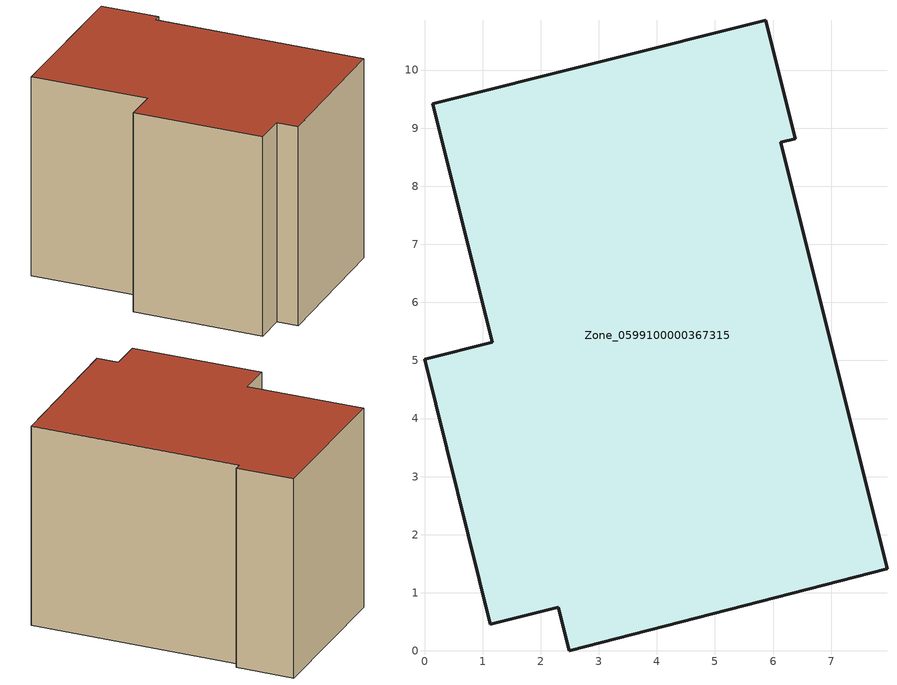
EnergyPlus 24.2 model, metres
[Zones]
Zone_0599100000367315
 floor ground (C_G): 0.14,9.42 5.88,10.86 6.38,8.82 6.13,8.76 7.96,1.42 2.49,0 2.3,0.75 1.14,0.46 0,5.02 1.17,5.31 z0
 wall outside (C_F): 7.96,1.42 6.13,8.76 6.38,8.82 5.88,10.86 0.14,9.42 1.17,5.31 0,5.02 1.14,0.46 2.3,0.75 2.49,0 7.96,1.42 z0:7.38
 roof outside (C_R): 2.49,0 7.96,1.42 6.13,8.76 6.38,8.82 5.88,10.86 0.14,9.42 1.17,5.31 0,5.02 1.14,0.46 2.3,0.75 z7.38
[BUILDING]
Pand.0599100000367315: North Axis=0; Terrain=City; Loads Convergence Tolerance Value=0.04; Temperature Convergence Tolerance Value=0.4; Solar Distribution=FullExterior; Maximum Number of Warmup Days=25; Minimum Number of Warmup Days=1
[Site:Location]
Rotterdam.The.Hague.AP_ZH_NLD Design_Conditions: Latitude=51.96; Longitude=4.45; Time Zone=1; Elevation=-4.5
[SITE:GROUNDTEMPERATURE:BUILDINGSURFACE]
18, 18, 18, 18, 18, 18, 18, 18, 18, 18, 18, 18
[MATERIAL] Thermal Absorptance=0.9; Solar Absorptance=0.7; Visible Absorptance=0.7
Name | Roughness | Thickness | Conductivity | Density | Specific Heat
G.TC.1992-2005 | MediumSmooth | 0.15 | 0.06 | 540 | 1210
F.TC.1992-2005 | Rough | 0.3 | 0.12 | 1920 | 840
R.TC.1992-2005 | MediumRough | 0.2 | 0.08 | 1500 | 1000
[CONSTRUCTION]
C_G: G.TC.1992-2005
C_F: F.TC.1992-2005
C_R: R.TC.1992-2005
[ZONE]
Zone_0599100000367315: Type=1; Multiplier=1; Ceiling Height=Autocalculate; Volume=Autocalculate; Floor Area=autocalculate; Part of Total Floor Area=Yes
[ZONEINFILTRATION:DESIGNFLOWRATE]
Infil_Zone_0599100000367315: Zone or ZoneList or Space or SpaceList=Zone_0599100000367315; Schedule=AlwaysOn; Design Flow Rate Calculation Method=Flow/Area; Flow Rate per Floor Area=0.0015; Constant Term Coefficient=1; Temperature Term Coefficient=0; Velocity Term Coefficient=0; Velocity Squared Term Coefficient=0
[HVACTEMPLATE:ZONE:IDEALLOADSAIRSYSTEM]
Zone_0599100000367315: Maximum Heating Supply Air Temperature=50; Minimum Cooling Supply Air Temperature=13; Maximum Heating Supply Air Humidity Ratio=0.0156; Minimum Cooling Supply Air Humidity Ratio=0.0077; Heating Limit=NoLimit; Cooling Limit=NoLimit; Dehumidification Control Type=ConstantSensibleHeatRatio; Cooling Sensible Heat Ratio=0.7; Dehumidification Setpoint=60; Humidification Control Type=None; Humidification Setpoint=30; Outdoor Air Method=None; Outdoor Air Flow Rate per Person=0.00944; Outdoor Air Flow Rate per Zone Floor Area=0; Outdoor Air Flow Rate per Zone=0; Demand Controlled Ventilation Type=None; Outdoor Air Economizer Type=NoEconomizer; Heat Recovery Type=None; Sensible Heat Recovery Effectiveness=0.7; Latent Heat Recovery Effectiveness=0.65
[ZONECONTROL:THERMOSTAT]
ThermostatControl_Zone_0599100000367315: Zone or ZoneList=Zone_0599100000367315; Control Type Schedule=DualSetpointControlType; Control 1=Thermostat_Zone_0599100000367315; Temperature Difference Between Cutout And Setpoint=0
[THERMOSTATSETPOINT:DUALSETPOINT]
Thermostat_Zone_0599100000367315: Heating Setpoint Temperature Schedule=HeatingSetpoint_Zone_0599100000367315; Cooling Setpoint Temperature Schedule=CoolingSetpoint_Zone_0599100000367315
[SCHEDULE:COMPACT]
HeatingSetpoint_Zone_0599100000367315: Through: 12/31, For: AllDays, Until: 24:00, 21
CoolingSetpoint_Zone_0599100000367315: Through: 12/31, For: AllDays, Until: 24:00, 24
DualSetpointControlType: Through: 12/31, For: AllDays, Until: 24:00, 4
AlwaysOn: Through: 12/31, For: AllDays, Until: 24:00, 1
